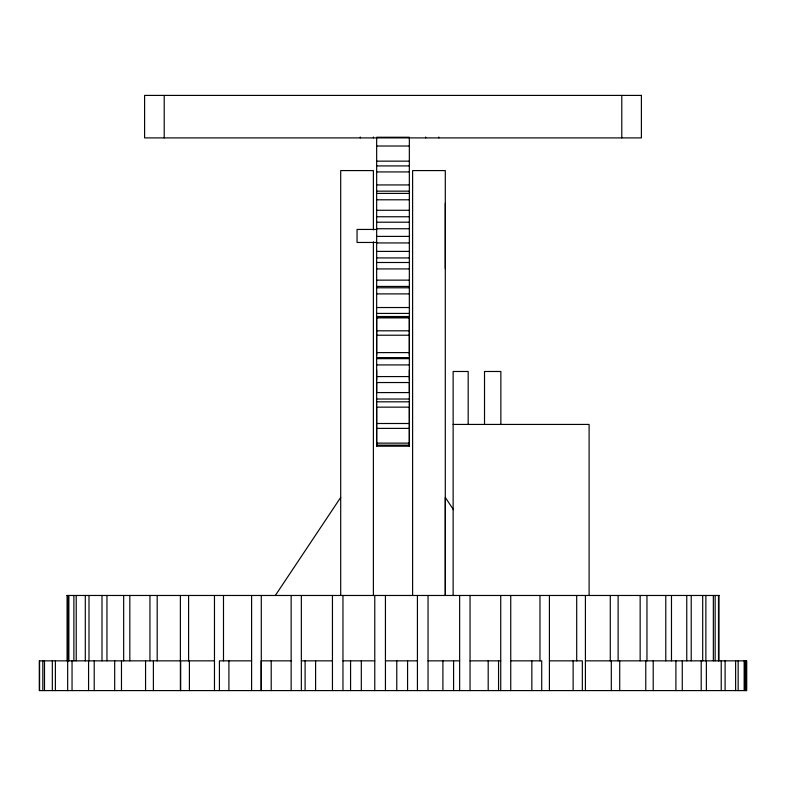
<?xml version="1.0" encoding="UTF-8"?>
<svg xmlns="http://www.w3.org/2000/svg" width="786" height="786" viewBox="0 0 786 786"><rect width="100%" height="100%" fill="white"/><g stroke="black" fill="none" stroke-linecap="round" stroke-linejoin="round"><path stroke-width="1.18" d="M376.661 446.202L376.661 407.148L409.339 407.148L409.339 446.202L376.661 446.202L376.661 137.245L409.339 137.245L409.339 446.202M376.661 405.095L376.661 404.053M376.661 380.169L376.661 370.127M376.661 355.547L376.661 316.503L409.339 316.503L409.339 355.547M409.339 405.095L409.339 404.053M409.339 380.169L409.339 370.127M373.438 137.019L373.389 137.904M275.336 595.474L340.702 497.43M376.661 146.019L409.339 146.019M376.661 161.15L409.339 161.15M376.661 165.915L409.339 165.915M376.661 171.928L409.339 171.928M376.661 184.936L409.339 184.936M376.661 191.155L409.339 191.155M376.661 193.415L409.339 193.415M376.661 199.791L409.339 199.791M376.661 210.275L409.339 210.275M376.661 216.759L409.339 216.759M376.661 222.202L409.339 222.202M376.661 228.746L409.339 228.746M376.661 229.443L357.05 229.443L357.05 242.461L376.661 242.461M376.661 236.389L409.339 236.389M376.661 242.943L409.339 242.943M376.661 251.402L409.339 251.402M376.661 257.926L409.339 257.926M376.661 262.495L409.339 262.495M376.661 268.92L409.339 268.92M376.661 280.14L409.339 280.14M376.661 286.438L409.339 286.438M376.661 287.794L409.339 287.794M376.661 293.895L409.339 293.895M376.661 307.532L409.339 307.532M376.661 313.418L409.339 313.418M376.661 317.112L409.339 317.112M376.661 317.888L409.339 317.888M376.661 330.808L409.339 330.808M376.661 335.219L409.339 335.219M376.661 352.609L409.339 352.609M376.661 364.92L409.339 364.92M376.661 376.573L409.339 376.573M376.661 399.023L409.339 399.023M376.661 401.823L409.339 401.823M376.661 423.497L409.339 423.497M453.139 424.43L589.107 424.43L589.107 595.474M376.661 428.39L409.339 428.39M376.661 443.127L409.339 443.127M376.661 445.151L409.339 445.151M66.938 595.474L719.062 595.474M180.387 660.849L39.3 660.849L39.3 690.589L746.7 690.589L746.7 660.849L585.413 660.849M214.47 660.849L180.672 660.849L180.672 690.589M251.599 660.849L219.422 660.849L219.422 690.589M291.154 660.849L261.129 660.849L261.129 690.589M301.343 660.849L332.449 660.849M342.961 660.849L374.775 660.849M385.435 660.849L417.425 660.849M428.046 660.849L459.643 660.849M470.048 660.849L500.731 660.849M510.743 660.849L541.711 660.849L541.711 690.589M549.414 660.849L582.338 660.849L582.338 690.589M453.463 509.682L445.298 497.43L445.298 595.474L445.298 170.582L412.611 170.582L412.611 595.474M746.425 660.849L746.425 690.589M745.305 660.849L745.305 690.589M744.165 660.849L744.165 690.589M738.162 660.849L738.162 690.589M735.627 660.849L735.627 690.589M725.105 660.849L725.105 690.589M721.224 660.849L721.224 690.589M718.925 595.474L718.925 660.849M718.502 595.474L718.502 660.849M715.152 595.474L715.152 660.849M713.344 595.474L713.344 660.849M706.368 660.849L706.368 690.589M705.867 595.474L705.867 660.849M702.694 595.474L702.694 660.849M701.2 660.849L701.2 690.589M691.218 595.474L691.218 660.849M686.758 595.474L686.758 660.849M682.268 660.849L682.268 690.589M675.911 660.849L675.911 690.589M671.48 595.474L671.48 660.849M665.781 595.474L665.781 660.849M653.215 660.849L653.215 690.589M646.966 595.474L646.966 660.849M645.768 660.849L645.768 690.589M640.148 595.474L640.148 660.849M621.785 95.411L621.785 137.904M619.712 660.849L619.712 690.589M618.12 595.474L618.12 660.849M611.312 660.849L611.312 690.589M610.28 595.474L610.28 660.849M585.413 595.474L585.413 690.589M576.698 595.474L576.698 660.849M573.122 660.849L573.122 690.589M549.414 595.474L549.414 690.589M539.972 595.474L539.972 660.849M531.847 660.849L531.847 690.589M510.743 595.474L510.743 690.589M500.859 424.43L500.859 371.483L484.52 371.483L484.52 424.43M500.731 595.474L500.731 690.589M498.55 660.849L498.55 690.589M488.194 660.849L488.194 690.589M470.048 595.474L470.048 690.589M468.171 424.43L468.171 371.483L453.139 371.483L453.139 595.474M459.643 595.474L459.643 690.589M453.581 660.849L453.581 690.589M445.298 203.269L445.298 268.635M442.911 660.849L442.911 690.589M438.755 137.019L438.755 137.904M428.046 595.474L428.046 690.589M425.688 137.019L425.688 137.904M417.425 595.474L417.425 690.589M407.57 660.849L407.57 690.589M396.773 660.849L396.773 690.589M385.435 595.474L385.435 690.589M374.775 595.474L374.775 690.589M373.389 229.915L373.389 170.582L340.702 170.582L340.702 595.474M373.389 241.813L373.389 595.474M361.314 660.849L361.314 690.589M360.312 137.019L360.312 137.904M350.576 660.849L350.576 690.589M342.961 595.474L342.961 690.589M332.449 595.474L332.449 690.589M315.599 660.849L315.599 690.589M305.106 660.849L305.106 690.589M301.343 595.474L301.343 690.589M291.154 595.474L291.154 690.589M271.209 660.849L271.209 690.589M261.286 595.474L261.286 690.589M251.599 595.474L251.599 690.589M228.903 660.849L228.903 690.589M223.489 595.474L223.489 660.849M214.47 595.474L214.47 690.589M189.406 660.849L189.406 690.589M188.591 595.474L188.591 660.849M180.387 595.474L180.387 690.589M164.215 95.411L164.215 137.904M157.19 595.474L157.19 660.849M153.388 660.849L153.388 690.589M149.949 595.474L149.949 660.849M145.567 660.849L145.567 690.589M129.828 595.474L129.828 660.849M123.667 595.474L123.667 660.849M121.476 660.849L121.476 690.589M114.687 660.849L114.687 690.589M106.965 595.474L106.965 660.849M101.993 595.474L101.993 660.849M94.212 660.849L94.212 690.589M88.995 595.474L88.995 660.849M88.572 660.849L88.572 690.589M85.301 595.474L85.301 660.849M76.222 595.474L76.222 660.849M73.874 595.474L73.874 660.849M72.047 660.849L72.047 690.589M68.873 595.474L68.873 660.849M67.901 595.474L67.901 660.849M67.665 660.849L67.665 690.589M67.075 595.474L67.075 660.849M55.384 660.849L55.384 690.589M52.328 660.849L52.328 690.589M44.497 660.849L44.497 690.589M42.817 660.849L42.817 690.589M39.575 660.849L39.575 690.589M376.661 382.536L376.661 392.578L409.339 392.578L409.339 382.536L376.661 382.536M376.661 357.61L376.661 358.652L409.339 358.652L409.339 357.61L376.661 357.61M641.396 95.411L144.604 95.411L144.604 137.904L641.396 137.904L641.396 95.411"/></g></svg>
